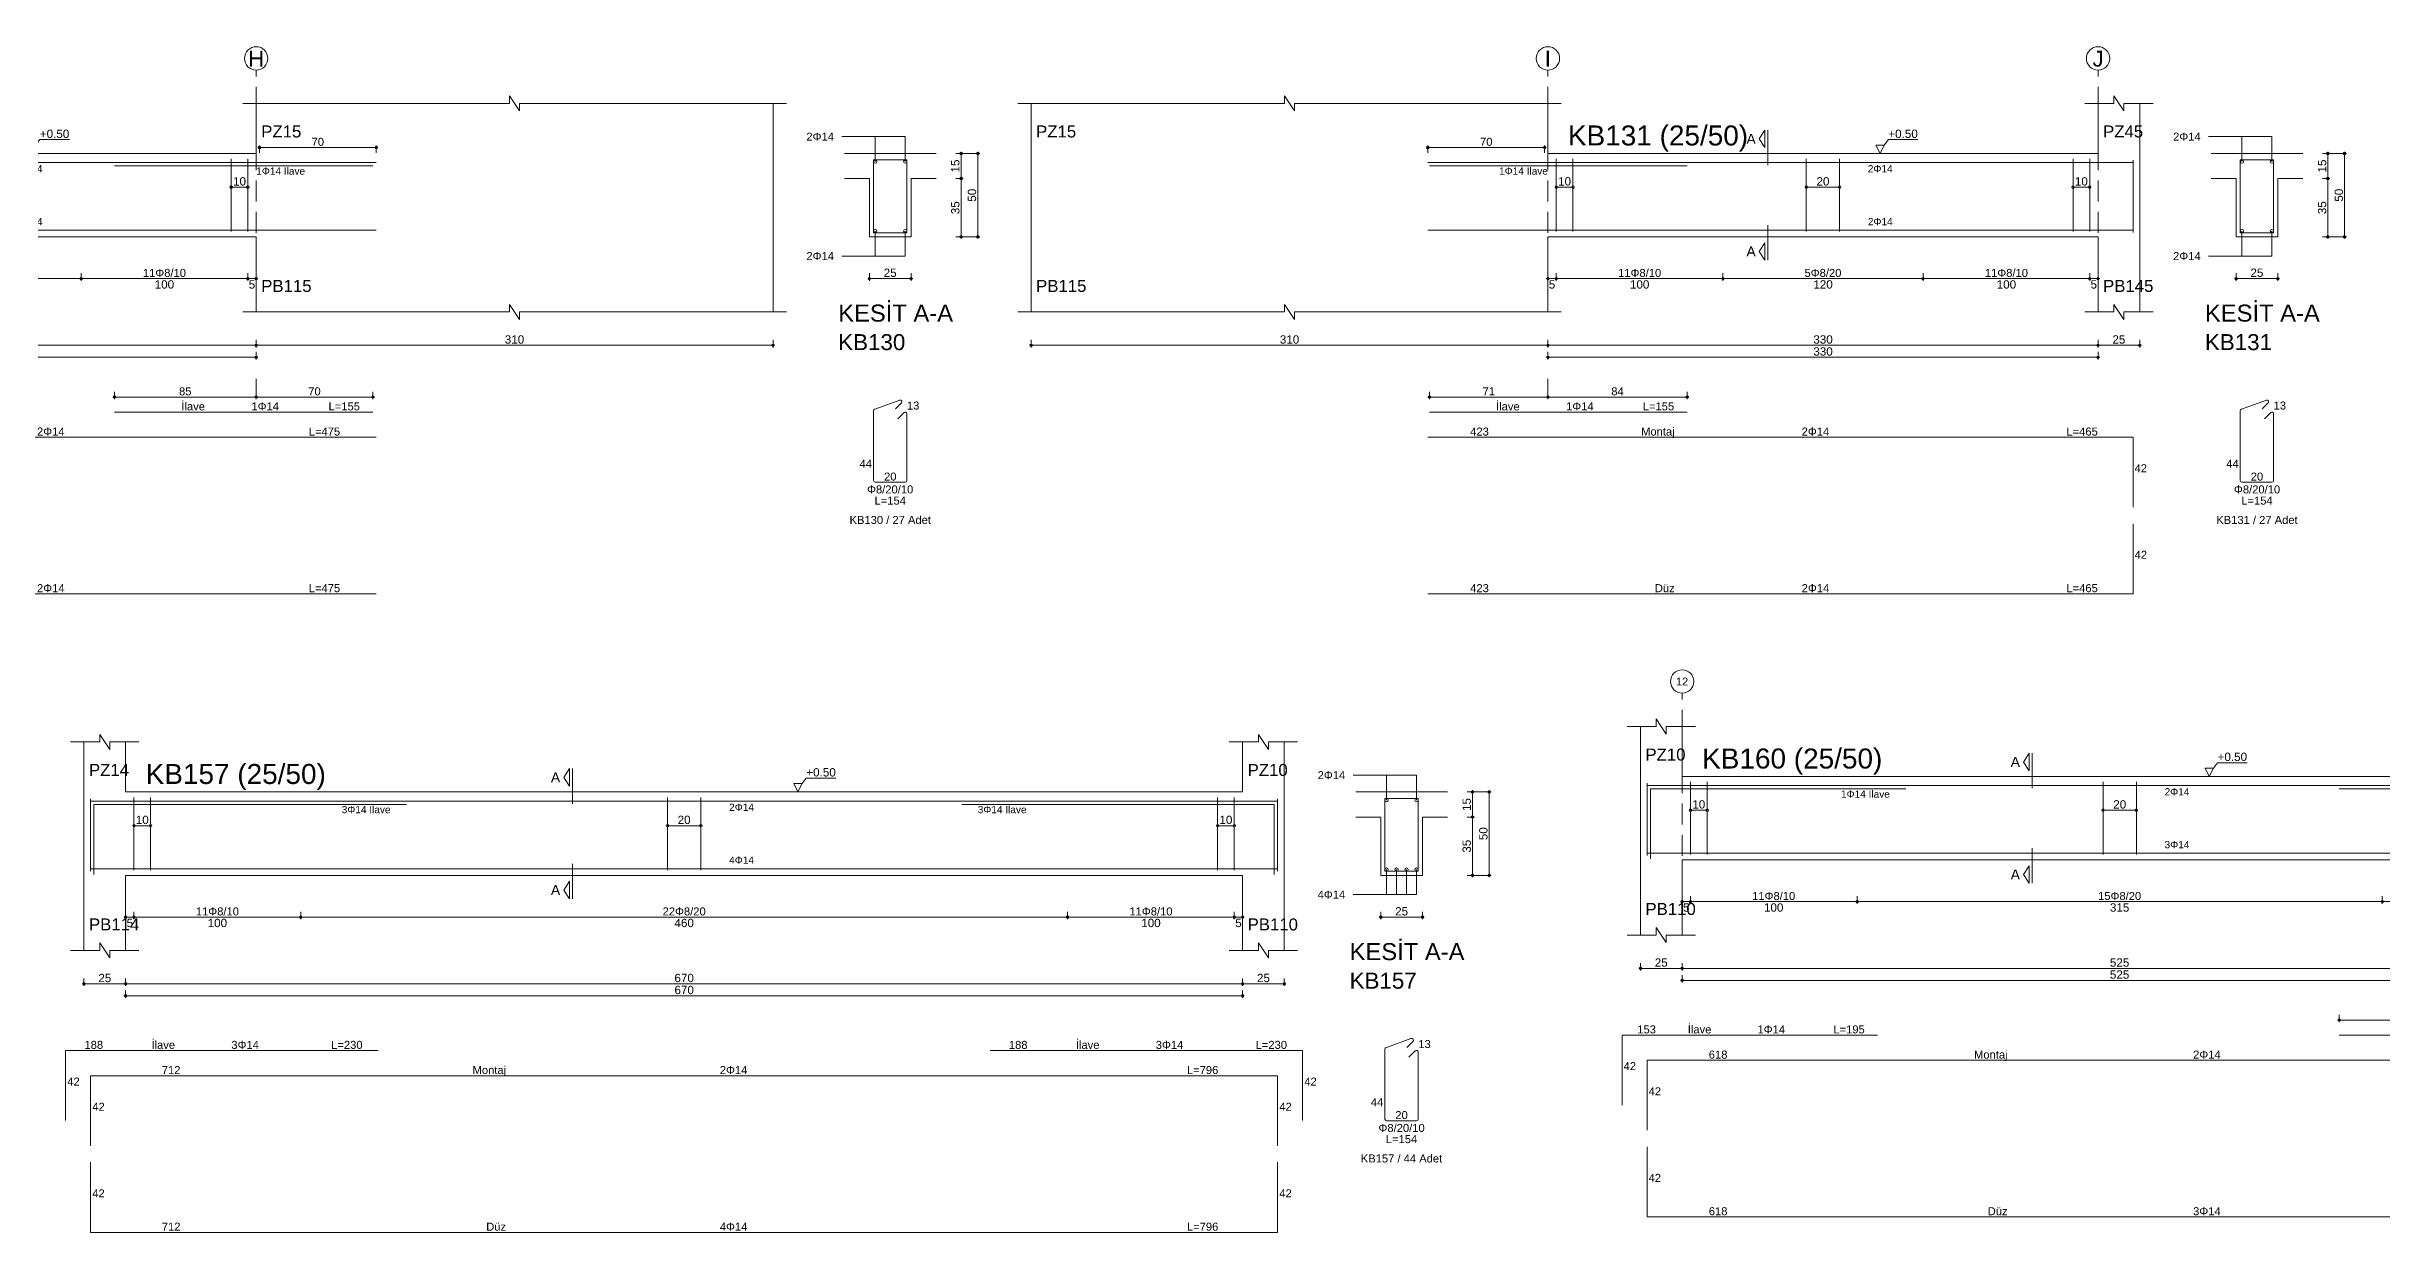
# Model space of a CAD drawing. Header units: millimetres. Extents: x 23801 to 80069, y 9628 to 14137.
# Drawn here: x 25320 to 27420, y 11764 to 12830 of the extents above; entities that cross this region are included whole.
import ezdxf

# ---------------------------------------------------------------- set-up
doc = ezdxf.new("R2010")
doc.units = ezdxf.units.MM
doc.linetypes.add('DASHDOT2', pattern=[12.7, 6.35, -3.175, 0, -3.175])
doc.linetypes.add('DASHED4', pattern=[18.75, 12.5, -6.25])
doc.layers.add('aks', color=251, linetype='DASHDOT2', lineweight=35)
for name, color, linetype in [('Donatı Topl. Uzun. Yazısı', 7, 'Continuous'), ('Donatı Uz. Yazısı', 7, 'Continuous'), ('Donatı Yazısı', 7, 'Continuous'), ('Donatı Çizgisi', 7, 'Continuous'), ('Kiriş', 7, 'Continuous'), ('Standart', 7, 'Continuous'), ('Ölçülendirme', 7, 'Continuous')]:
    doc.layers.add(name, color=color, linetype=linetype)
doc.styles.add('arial_1_18', font='arial.ttf', dxfattribs={"height": 0.2})

# ---------------------------------------------------------------- blocks, each defined once
blk = doc.blocks.new('IDE143Entity7357')
at = {"layer": 'aks', "color": 30, "linetype": 'DASHED4', "lineweight": 5}
for points in [[(9733.9, 2016.8), (9733.9, 2151.8)], [(10073.9, 2016.8), (10073.9, 2151.8)], [(10073.9, 1955.8), (10073.9, 1966.8)]]:
    blk.add_lwpolyline(points, dxfattribs=at)
at = {"layer": 'aks', "color": 1, "linetype": 'Continuous', "lineweight": 5}
for centre in [(9733.9, 2158.8), (10073.9, 2158.8)]:
    blk.add_circle(centre, 7, dxfattribs=at)
at = {"layer": 'Donatı Çizgisi', "color": 5, "linetype": 'Continuous', "lineweight": 5}
for points in [[(9712.9, 2054.4), (9712.9, 2097.8)], [(9712.9, 2096.4), (10145.9, 2096.4)], [(9738.9, 2055), (9738.9, 2098.6)], [(9748.9, 2055), (9748.9, 2098.6)], [(9893.9, 2055), (9893.9, 2098.6)], [(9913.9, 2055), (9913.9, 2098.6)], [(9988.9, 2094.4), (10143.9, 2094.4)], [(10058.9, 2055), (10058.9, 2098.6)], [(10068.9, 2055), (10068.9, 2098.6)], [(10444.2, 2054.3), (10444.2, 2097.9)], [(10444.2, 2097.9), (10464.2, 2097.9)], [(10464.2, 2054.3), (10464.2, 2097.9)], [(9712.9, 2055.8), (10145.9, 2055.8)], [(10444.2, 2054.3), (10464.2, 2054.3)], [(9988.9, 1946.8), (10143.9, 1946.8)], [(10444.2, 1905.7), (10444.2, 1947.6)], [(10444.9, 1948.5), (10459.9, 1954)], [(10457.3, 1948.7), (10461, 1952.3)], [(10458.7, 1942.8), (10462.5, 1946.6)], [(10464.2, 1905.7), (10464.2, 1945.8)], [(9712.9, 1889.7), (9712.9, 1931.7)], [(9712.9, 1931.7), (10145.9, 1931.7)], [(10445.2, 1904.7), (10463.2, 1904.7)], [(9712.9, 1837.8), (9712.9, 1879.8)], [(9712.9, 1837.8), (10145.9, 1837.8)]]:
    blk.add_lwpolyline(points, dxfattribs=at)
for centre in [(10445.2, 2096.9), (10463.2, 2096.9), (10445.2, 2055.3), (10463.2, 2055.3)]:
    blk.add_circle(centre, 1, dxfattribs=at)
for centre, start, end in [((10445.2, 1947.6), 110, 180), ((10460.2, 1953), 315, 110), ((10463.2, 1945.8), 0, 135), ((10445.2, 1905.7), 180, 270), ((10463.2, 1905.7), 270, 0)]:
    blk.add_arc(centre, 1.02, start, end, dxfattribs=at)
at = {"layer": 'Kiriş', "color": 1, "linetype": 'Continuous', "lineweight": 5}
for points in [[(9700.9, 2131.8), (9718.4, 2131.8)], [(9708.9, 2006.8), (9708.9, 2131.8)], [(9718.4, 2131.8), (9718.4, 2136.3)], [(9724.4, 2127.3), (9718.4, 2136.3)], [(9724.4, 2127.3), (9724.4, 2131.8)], [(9724.4, 2131.8), (9741.9, 2131.8)], [(9733.9, 2101.8), (9733.9, 2131.8)], [(10065.9, 2131.8), (10225.9, 2131.8)], [(10073.9, 2101.8), (10073.9, 2131.8)], [(10225.9, 2131.8), (10225.9, 2136.3)], [(10231.9, 2127.3), (10225.9, 2136.3)], [(10231.9, 2131.8), (10391.9, 2131.8)], [(10231.9, 2127.3), (10231.9, 2131.8)], [(10383.9, 2006.8), (10383.9, 2131.8)], [(9733.9, 2101.8), (10073.9, 2101.8)], [(10426.7, 2101.8), (10481.7, 2101.8)], [(10426.7, 2086.8), (10441.7, 2086.8)], [(10441.7, 2051.8), (10441.7, 2086.8)], [(10466.7, 2086.8), (10481.7, 2086.8)], [(10466.7, 2051.8), (10466.7, 2086.8)], [(9733.9, 2051.8), (10073.9, 2051.8)], [(9733.9, 2006.8), (9733.9, 2051.8)], [(10073.9, 2006.8), (10073.9, 2051.8)], [(10441.7, 2051.8), (10466.7, 2051.8)], [(9700.9, 2006.8), (9718.4, 2006.8)], [(9724.4, 2002.3), (9718.4, 2011.3)], [(9718.4, 2006.8), (9718.4, 2011.3)], [(9724.4, 2006.8), (9741.9, 2006.8)], [(9724.4, 2002.3), (9724.4, 2006.8)], [(10065.9, 2006.8), (10225.9, 2006.8)], [(10231.9, 2002.3), (10225.9, 2011.3)], [(10225.9, 2006.8), (10225.9, 2011.3)], [(10231.9, 2006.8), (10391.9, 2006.8)], [(10231.9, 2002.3), (10231.9, 2006.8)]]:
    blk.add_lwpolyline(points, dxfattribs=at)
at = {"layer": 'Ölçülendirme', "color": 1, "linetype": 'Continuous', "lineweight": 5}
for points in [[(9864.6, 2110.5), (9868.1, 2115.8)], [(9868.1, 2105.3), (9868.1, 2115.8)], [(9869.9, 2094.8), (9869.9, 2115.8)], [(9868.1, 2105.3), (9864.6, 2110.5)], [(9939.1, 2101.8), (9936.6, 2106.8)], [(9936.6, 2106.8), (9941.6, 2106.8)], [(9941.6, 2106.8), (9939.1, 2101.8)], [(9939.1, 2101.8), (9939.1, 2101.8)], [(9941.6, 2106.8), (9944.1, 2110.1)], [(9944.1, 2110.1), (9961.8, 2110.1)], [(10074.9, 2105.4), (10146.9, 2105.4)], [(10075.9, 2102.1), (10075.9, 2106.6)], [(10145.9, 2102.1), (10145.9, 2106.6)], [(10425.2, 2111.9), (10463.2, 2111.9)], [(10445.2, 2096.9), (10445.2, 2111.9)], [(10463.2, 2096.9), (10463.2, 2111.9)], [(10493.5, 2101.8), (10508, 2101.8)], [(10496.7, 2050.8), (10496.7, 2102.8)], [(10506.7, 2050.8), (10506.7, 2102.8)], [(10493.5, 2086.8), (10498, 2086.8)], [(9738.9, 2081.6), (9748.9, 2081.6)], [(9893.9, 2081.6), (9913.9, 2081.6)], [(10058.9, 2081.6), (10068.9, 2081.6)], [(9869.9, 2037.8), (9869.9, 2058.8)], [(9864.6, 2043), (9868.1, 2048.3)], [(9868.1, 2037.8), (9868.1, 2048.3)], [(10445.2, 2040.3), (10445.2, 2055.3)], [(10463.2, 2040.3), (10463.2, 2055.3)], [(10493.5, 2051.8), (10508, 2051.8)], [(9868.1, 2037.8), (9864.6, 2043)], [(10425.2, 2040.3), (10463.2, 2040.3)], [(9732.9, 2026.8), (10074.9, 2026.8)], [(9733.9, 2025.5), (9733.9, 2030)], [(9738.9, 2025.5), (9738.9, 2030)], [(9838.9, 2025.5), (9838.9, 2030)], [(9968.9, 2025.5), (9968.9, 2030)], [(10068.9, 2025.5), (10068.9, 2030)], [(10073.9, 2025.5), (10073.9, 2030)], [(10440.7, 2026.8), (10467.7, 2026.8)], [(10441.7, 2025.5), (10441.7, 2030)], [(10466.7, 2025.5), (10466.7, 2030)], [(9708.9, 1985.5), (9708.9, 1990)], [(9733.9, 1985.5), (9733.9, 1990)], [(10073.9, 1985.5), (10073.9, 1990)], [(10383.9, 1985.5), (10383.9, 1990)], [(9707.9, 1986.8), (10384.9, 1986.8)], [(9732.9, 1979.6), (10074.9, 1979.6)], [(9733.9, 1978.3), (9733.9, 1982.8)], [(10073.9, 1978.3), (10073.9, 1982.8)], [(9987.9, 1955.8), (10074.9, 1955.8)], [(9988.9, 1954.5), (9988.9, 1959)], [(10072.9, 1955.8), (10144.9, 1955.8)], [(10073.9, 1954.5), (10073.9, 1959)], [(10073.9, 1954.5), (10073.9, 1959)], [(10143.9, 1954.5), (10143.9, 1959)]]:
    blk.add_lwpolyline(points, dxfattribs=at)
for centre in [(10075.9, 2105.4), (10145.9, 2105.4), (10496.7, 2101.8), (10506.7, 2101.8), (10496.7, 2086.8), (9738.9, 2081.6), (9748.9, 2081.6), (9893.9, 2081.6), (9913.9, 2081.6), (10058.9, 2081.6), (10068.9, 2081.6), (10496.7, 2051.8), (10506.7, 2051.8), (9733.9, 2026.8), (9738.9, 2026.8), (9738.9, 2026.8), (9838.9, 2026.8), (9838.9, 2026.8), (9968.9, 2026.8), (9968.9, 2026.8), (10068.9, 2026.8), (10068.9, 2026.8), (10073.9, 2026.8), (10441.7, 2026.8), (10466.7, 2026.8), (9708.9, 1986.8), (9733.9, 1986.8), (9733.9, 1986.8), (9733.9, 1979.6), (10073.9, 1986.8), (10073.9, 1986.8), (10073.9, 1979.6), (10383.9, 1986.8), (9988.9, 1955.8), (10073.9, 1955.8), (10073.9, 1955.8), (10143.9, 1955.8)]:
    blk.add_circle(centre, 0.75, dxfattribs=at)
at = {"layer": 'aks', "color": 1, "linetype": 'Continuous', "lineweight": 5, "style": 'arial_1_18'}
for s, p in [('G', (9728.7, 2153.9)), ('H', (10069.1, 2153.9))]:
    blk.add_text(s, height=9.45, dxfattribs=at).set_placement(p)
at = {"layer": 'Donatı Topl. Uzun. Yazısı', "color": 1, "linetype": 'Continuous', "lineweight": 5, "style": 'arial_1_18'}
for s, p in [('L=155', (10117.3, 1947.8)), ('L=475', (10105.4, 1932.7)), ('L=154', (10444.8, 1891.3)), ('L=475', (10105.4, 1838.8))]:
    blk.add_text(s, height=4.8, dxfattribs=at).set_placement(p)
at = {"layer": 'Donatı Uz. Yazısı', "color": 1, "linetype": 'Continuous', "lineweight": 5, "style": 'arial_1_18'}
for s, p in [('13', (10464.2, 1948.3)), ('433', (9738.9, 1932.7)), ('42', (9713.8, 1910.7)), ('44', (10435.8, 1913.4)), ('20', (10450.5, 1905.7)), ('42', (9713.8, 1858.8)), ('433', (9738.9, 1838.8))]:
    blk.add_text(s, height=4.8, dxfattribs=at).set_placement(p)
at = {"layer": 'Donatı Yazısı', "color": 5, "linetype": 'Continuous', "lineweight": 5, "style": 'arial_1_18'}
for s, height, p in [('2Φ14', 4.8, (10403.9, 2109.5)), ('1Φ14 İlave', 4.32, (10073.9, 2089.1)), ('2Φ14', 4.8, (10403.9, 2037.9)), ('1Φ14', 4.8, (10071, 1947.8)), ('2Φ14', 4.8, (9942.4, 1932.7)), ('Φ8/20/10', 4.8, (10440.3, 1898)), ('KB130 / 27 Adet', 4.8, (10429.8, 1879.7)), ('2Φ14', 4.8, (9942.4, 1838.8))]:
    blk.add_text(s, height=height, dxfattribs=at).set_placement(p)
for p in [(9930.8, 2090.5), (9930.8, 2058.8)]:
    blk.add_text('2Φ14', height=4.32, rotation=360, dxfattribs=at).set_placement(p)
at = {"layer": 'Donatı Yazısı', "color": 1, "linetype": 'Continuous', "lineweight": 5, "style": 'arial_1_18'}
for s, p in [('İlave', (10029, 1947.8)), ('Montaj', (9844.3, 1932.7)), ('Düz', (9852.5, 1838.8))]:
    blk.add_text(s, height=4.8, dxfattribs=at).set_placement(p)
at = {"layer": 'Kiriş', "color": 1, "linetype": 'Continuous', "lineweight": 5, "style": 'arial_1_18'}
for s, height, p in [('PZ37', 7.2, (9711.9, 2111.4)), ('KB130 (25/50)', 12, (9745.9, 2106.6)), ('PZ15', 7.2, (10076.9, 2111.4)), ('PB137', 7.2, (9711.9, 2018.8)), ('PB115', 7.2, (10076.9, 2018.8)), ('KESİT A-A', 10.2, (10423, 2001)), ('KB130', 9.6, (10423, 1983.9))]:
    blk.add_text(s, height=height, dxfattribs=at).set_placement(p)
at = {"layer": 'Ölçülendirme', "color": 1, "linetype": 'Continuous', "lineweight": 5, "style": 'arial_1_18'}
for s, height, p in [('+0.50', 5, (9944.1, 2111.1)), ('A', 5.95, (9857, 2107.6)), ('70', 4.8, (10107.1, 2106.4)), ('A', 5.95, (9857, 2040.1)), ('25', 5, (10450.3, 2027.8)), ('5', 5, (9734.4, 2020.8)), ('100', 5, (9783, 2020.8)), ('130', 5, (9898, 2020.8)), ('100', 5, (10013, 2020.8)), ('5', 5, (10069.4, 2020.8)), ('25', 5, (9717.5, 1987.8)), ('340', 5, (9898, 1987.8)), ('310', 5, (10223, 1987.8)), ('340', 5, (9898, 1980.6))]:
    blk.add_text(s, height=height, dxfattribs=at).set_placement(p)
for s, rotation, p in [('10', 360, (9740, 2082.6)), ('20', 360, (9900, 2082.6)), ('10', 360, (10060, 2082.6)), ('15', 90, (10495.7, 2090.4)), ('35', 90, (10495.7, 2065.4)), ('50', 90, (10505.7, 2072.9))]:
    blk.add_text(s, height=5, rotation=rotation, dxfattribs=at).set_placement(p)
at = {"layer": 'Ölçülendirme', "color": 5, "linetype": 'Continuous', "lineweight": 5, "style": 'arial_1_18'}
for s, p in [('11Φ8/10', (9775.9, 2027.8)), ('5Φ8/20', (9892.8, 2027.8)), ('11Φ8/10', (10005.9, 2027.8)), ('85', (10027.6, 1956.8)), ('70', (10105.1, 1956.8))]:
    blk.add_text(s, height=4.8, dxfattribs=at).set_placement(p)
blk = doc.blocks.new('IDE143Entity7358')
at = {"layer": 'aks', "color": 30, "linetype": 'DASHED4', "lineweight": 5}
for points in [[(10848.7, 2016.8), (10848.7, 2151.8)], [(11178.7, 2016.8), (11178.7, 2151.8)], [(10848.7, 1955.8), (10848.7, 1966.8)]]:
    blk.add_lwpolyline(points, dxfattribs=at)
at = {"layer": 'aks', "color": 1, "linetype": 'Continuous', "lineweight": 5}
for centre in [(10848.7, 2158.8), (11178.7, 2158.8)]:
    blk.add_circle(centre, 7, dxfattribs=at)
at = {"layer": 'Donatı Çizgisi', "color": 5, "linetype": 'Continuous', "lineweight": 5}
for points in [[(10776.7, 2096.4), (11199.7, 2096.4)], [(10777.7, 2094.4), (10932.2, 2094.4)], [(10853.7, 2055), (10853.7, 2098.6)], [(10863.7, 2055), (10863.7, 2098.6)], [(11003.7, 2055), (11003.7, 2098.6)], [(11023.7, 2055), (11023.7, 2098.6)], [(11163.7, 2055), (11163.7, 2098.6)], [(11173.7, 2055), (11173.7, 2098.6)], [(11199.7, 2054.4), (11199.7, 2097.8)], [(11264, 2054.3), (11264, 2097.9)], [(11264, 2097.9), (11284, 2097.9)], [(11284, 2054.3), (11284, 2097.9)], [(10776.7, 2055.8), (11199.7, 2055.8)], [(11264, 2054.3), (11284, 2054.3)], [(10777.7, 1946.8), (10932.2, 1946.8)], [(11264, 1905.7), (11264, 1947.6)], [(11264.7, 1948.5), (11279.7, 1954)], [(11277.1, 1948.7), (11280.8, 1952.3)], [(11278.5, 1942.8), (11282.3, 1946.6)], [(11284, 1905.7), (11284, 1945.8)], [(10776.7, 1931.7), (11199.7, 1931.7)], [(11199.7, 1889.7), (11199.7, 1931.7)], [(11265, 1904.7), (11283, 1904.7)], [(11199.7, 1837.8), (11199.7, 1879.8)], [(10776.7, 1837.8), (11199.7, 1837.8)]]:
    blk.add_lwpolyline(points, dxfattribs=at)
for centre in [(11265, 2096.9), (11283, 2096.9), (11265, 2055.3), (11283, 2055.3)]:
    blk.add_circle(centre, 1, dxfattribs=at)
for centre, start, end in [((11265, 1947.6), 110, 180), ((11280, 1953), 315, 110), ((11283, 1945.8), 0, 135), ((11265, 1905.7), 180, 270), ((11283, 1905.7), 270, 0)]:
    blk.add_arc(centre, 1.02, start, end, dxfattribs=at)
at = {"layer": 'Kiriş', "color": 1, "linetype": 'Continuous', "lineweight": 5}
for points in [[(10530.7, 2131.8), (10690.7, 2131.8)], [(10538.7, 2006.8), (10538.7, 2131.8)], [(10690.7, 2131.8), (10690.7, 2136.3)], [(10696.7, 2127.3), (10690.7, 2136.3)], [(10696.7, 2127.3), (10696.7, 2131.8)], [(10696.7, 2131.8), (10856.7, 2131.8)], [(10848.7, 2101.8), (10848.7, 2131.8)], [(11170.7, 2131.8), (11188.2, 2131.8)], [(11178.7, 2101.8), (11178.7, 2131.8)], [(11188.2, 2131.8), (11188.2, 2136.3)], [(11194.2, 2127.3), (11188.2, 2136.3)], [(11194.2, 2131.8), (11211.7, 2131.8)], [(11194.2, 2127.3), (11194.2, 2131.8)], [(11203.7, 2006.8), (11203.7, 2131.8)], [(10848.7, 2101.8), (11178.7, 2101.8)], [(11246.5, 2101.8), (11301.5, 2101.8)], [(11246.5, 2086.8), (11261.5, 2086.8)], [(11261.5, 2051.8), (11261.5, 2086.8)], [(11286.5, 2086.8), (11301.5, 2086.8)], [(11286.5, 2051.8), (11286.5, 2086.8)], [(10848.7, 2051.8), (11178.7, 2051.8)], [(10848.7, 2006.8), (10848.7, 2051.8)], [(11178.7, 2006.8), (11178.7, 2051.8)], [(11261.5, 2051.8), (11286.5, 2051.8)], [(10530.7, 2006.8), (10690.7, 2006.8)], [(10696.7, 2002.3), (10690.7, 2011.3)], [(10690.7, 2006.8), (10690.7, 2011.3)], [(10696.7, 2006.8), (10856.7, 2006.8)], [(10696.7, 2002.3), (10696.7, 2006.8)], [(11170.7, 2006.8), (11188.2, 2006.8)], [(11194.2, 2002.3), (11188.2, 2011.3)], [(11188.2, 2006.8), (11188.2, 2011.3)], [(11194.2, 2006.8), (11211.7, 2006.8)], [(11194.2, 2002.3), (11194.2, 2006.8)]]:
    blk.add_lwpolyline(points, dxfattribs=at)
at = {"layer": 'Ölçülendirme', "color": 1, "linetype": 'Continuous', "lineweight": 5}
for points in [[(10975.4, 2110.5), (10978.9, 2115.8)], [(10978.9, 2105.3), (10978.9, 2115.8)], [(10980.7, 2094.8), (10980.7, 2115.8)], [(10775.7, 2105.4), (10847.7, 2105.4)], [(10776.7, 2102.1), (10776.7, 2106.6)], [(10846.7, 2102.1), (10846.7, 2106.6)], [(10978.9, 2105.3), (10975.4, 2110.5)], [(11047.9, 2101.8), (11045.4, 2106.8)], [(11045.4, 2106.8), (11050.4, 2106.8)], [(11050.4, 2106.8), (11047.9, 2101.8)], [(11047.9, 2101.8), (11047.9, 2101.8)], [(11050.4, 2106.8), (11052.9, 2110.1)], [(11052.9, 2110.1), (11070.6, 2110.1)], [(11245, 2111.9), (11283, 2111.9)], [(11265, 2096.9), (11265, 2111.9)], [(11283, 2096.9), (11283, 2111.9)], [(11313.3, 2101.8), (11327.8, 2101.8)], [(11316.5, 2050.8), (11316.5, 2102.8)], [(11326.5, 2050.8), (11326.5, 2102.8)], [(11313.3, 2086.8), (11317.8, 2086.8)], [(10853.7, 2081.6), (10863.7, 2081.6)], [(11003.7, 2081.6), (11023.7, 2081.6)], [(11163.7, 2081.6), (11173.7, 2081.6)], [(10980.7, 2037.8), (10980.7, 2058.8)], [(10975.4, 2043), (10978.9, 2048.3)], [(10978.9, 2037.8), (10978.9, 2048.3)], [(11265, 2040.3), (11265, 2055.3)], [(11283, 2040.3), (11283, 2055.3)], [(11313.3, 2051.8), (11327.8, 2051.8)], [(10978.9, 2037.8), (10975.4, 2043)], [(11245, 2040.3), (11283, 2040.3)], [(10847.7, 2026.8), (11179.7, 2026.8)], [(10848.7, 2025.5), (10848.7, 2030)], [(10853.7, 2025.5), (10853.7, 2030)], [(10953.7, 2025.5), (10953.7, 2030)], [(11073.7, 2025.5), (11073.7, 2030)], [(11173.7, 2025.5), (11173.7, 2030)], [(11178.7, 2025.5), (11178.7, 2030)], [(11260.5, 2026.8), (11287.5, 2026.8)], [(11261.5, 2025.5), (11261.5, 2030)], [(11286.5, 2025.5), (11286.5, 2030)], [(10538.7, 1985.5), (10538.7, 1990)], [(10848.7, 1985.5), (10848.7, 1990)], [(11178.7, 1985.5), (11178.7, 1990)], [(11203.7, 1985.5), (11203.7, 1990)], [(10537.7, 1986.8), (11204.7, 1986.8)], [(10847.7, 1979.6), (11179.7, 1979.6)], [(10848.7, 1978.3), (10848.7, 1982.8)], [(11178.7, 1978.3), (11178.7, 1982.8)], [(10776.7, 1955.8), (10849.7, 1955.8)], [(10777.7, 1954.5), (10777.7, 1959)], [(10847.7, 1955.8), (10933.2, 1955.8)], [(10848.7, 1954.5), (10848.7, 1959)], [(10848.7, 1954.5), (10848.7, 1959)], [(10932.2, 1954.5), (10932.2, 1959)]]:
    blk.add_lwpolyline(points, dxfattribs=at)
for centre in [(10776.7, 2105.4), (10846.7, 2105.4), (11316.5, 2101.8), (11326.5, 2101.8), (11316.5, 2086.8), (10853.7, 2081.6), (10863.7, 2081.6), (11003.7, 2081.6), (11023.7, 2081.6), (11163.7, 2081.6), (11173.7, 2081.6), (11316.5, 2051.8), (11326.5, 2051.8), (10848.7, 2026.8), (10853.7, 2026.8), (10853.7, 2026.8), (10953.7, 2026.8), (10953.7, 2026.8), (11073.7, 2026.8), (11073.7, 2026.8), (11173.7, 2026.8), (11173.7, 2026.8), (11178.7, 2026.8), (11261.5, 2026.8), (11286.5, 2026.8), (10538.7, 1986.8), (10848.7, 1986.8), (10848.7, 1986.8), (10848.7, 1979.6), (11178.7, 1986.8), (11178.7, 1986.8), (11178.7, 1979.6), (11203.7, 1986.8), (10777.7, 1955.8), (10848.7, 1955.8), (10848.7, 1955.8), (10932.2, 1955.8)]:
    blk.add_circle(centre, 0.75, dxfattribs=at)
at = {"layer": 'aks', "color": 1, "linetype": 'Continuous', "lineweight": 5, "style": 'arial_1_18'}
for s, p in [('I', (10846.8, 2153.9)), ('J', (11175.4, 2153.9))]:
    blk.add_text(s, height=9.45, dxfattribs=at).set_placement(p)
at = {"layer": 'Donatı Topl. Uzun. Yazısı', "color": 1, "linetype": 'Continuous', "lineweight": 5, "style": 'arial_1_18'}
for s, p in [('L=155', (10905.6, 1947.8)), ('L=465', (11159.7, 1932.7)), ('L=154', (11264.6, 1891.3)), ('L=465', (11159.7, 1838.8))]:
    blk.add_text(s, height=4.8, dxfattribs=at).set_placement(p)
at = {"layer": 'Donatı Uz. Yazısı', "color": 1, "linetype": 'Continuous', "lineweight": 5, "style": 'arial_1_18'}
for s, p in [('13', (11284, 1948.3)), ('423', (10802.1, 1932.7)), ('42', (11200.6, 1910.7)), ('44', (11255.6, 1913.4)), ('20', (11270.3, 1905.7)), ('42', (11200.6, 1858.8)), ('423', (10802.1, 1838.8))]:
    blk.add_text(s, height=4.8, dxfattribs=at).set_placement(p)
at = {"layer": 'Donatı Yazısı', "color": 5, "linetype": 'Continuous', "lineweight": 5, "style": 'arial_1_18'}
for s, height, p in [('2Φ14', 4.8, (11223.7, 2109.5)), ('1Φ14 İlave', 4.32, (10819.4, 2089.1)), ('2Φ14', 4.8, (11223.7, 2037.9)), ('1Φ14', 4.8, (10859.6, 1947.8)), ('2Φ14', 4.8, (11000.9, 1932.7)), ('Φ8/20/10', 4.8, (11260.2, 1898)), ('KB131 / 27 Adet', 4.8, (11249.6, 1879.7)), ('2Φ14', 4.8, (11000.9, 1838.8))]:
    blk.add_text(s, height=height, dxfattribs=at).set_placement(p)
for p in [(11040.6, 2090.5), (11040.6, 2058.8)]:
    blk.add_text('2Φ14', height=4.32, rotation=360, dxfattribs=at).set_placement(p)
at = {"layer": 'Donatı Yazısı', "color": 1, "linetype": 'Continuous', "lineweight": 5, "style": 'arial_1_18'}
for s, p in [('İlave', (10817.6, 1947.8)), ('Montaj', (10904.6, 1932.7)), ('Düz', (10912.8, 1838.8))]:
    blk.add_text(s, height=4.8, dxfattribs=at).set_placement(p)
at = {"layer": 'Kiriş', "color": 1, "linetype": 'Continuous', "lineweight": 5, "style": 'arial_1_18'}
for s, height, p in [('PZ15', 7.2, (10541.7, 2111.4)), ('KB131 (25/50)', 12, (10860.7, 2106.6)), ('PZ45', 7.2, (11181.7, 2111.4)), ('PB115', 7.2, (10541.7, 2018.8)), ('PB145', 7.2, (11181.7, 2018.8)), ('KESİT A-A', 10.2, (11242.8, 2001)), ('KB131', 9.6, (11242.8, 1983.9))]:
    blk.add_text(s, height=height, dxfattribs=at).set_placement(p)
at = {"layer": 'Ölçülendirme', "color": 1, "linetype": 'Continuous', "lineweight": 5, "style": 'arial_1_18'}
for s, height, p in [('+0.50', 5, (11052.9, 2111.1)), ('70', 4.8, (10808, 2106.4)), ('A', 5.95, (10967.8, 2107.6)), ('A', 5.95, (10967.8, 2040.1)), ('25', 5, (11270.1, 2027.8)), ('5', 5, (10849.2, 2020.8)), ('100', 5, (10897.9, 2020.8)), ('120', 5, (11007.9, 2020.8)), ('100', 5, (11117.9, 2020.8)), ('5', 5, (11174.2, 2020.8)), ('310', 5, (10687.9, 1987.8)), ('330', 5, (11007.9, 1987.8)), ('25', 5, (11187.3, 1987.8)), ('330', 5, (11007.9, 1980.6))]:
    blk.add_text(s, height=height, dxfattribs=at).set_placement(p)
for s, rotation, p in [('10', 360, (10854.8, 2082.6)), ('20', 360, (11009.8, 2082.6)), ('10', 360, (11164.8, 2082.6)), ('15', 90, (11315.6, 2090.4)), ('35', 90, (11315.6, 2065.4)), ('50', 90, (11325.6, 2072.9))]:
    blk.add_text(s, height=5, rotation=rotation, dxfattribs=at).set_placement(p)
at = {"layer": 'Ölçülendirme', "color": 5, "linetype": 'Continuous', "lineweight": 5, "style": 'arial_1_18'}
for s, p in [('11Φ8/10', (10890.8, 2027.8)), ('5Φ8/20', (11002.6, 2027.8)), ('11Φ8/10', (11110.8, 2027.8)), ('71', (10809.5, 1956.8)), ('84', (10886.7, 1956.8))]:
    blk.add_text(s, height=4.8, dxfattribs=at).set_placement(p)
blk = doc.blocks.new('IDE143Entity7362')
at = {"layer": 'Donatı Çizgisi', "color": 5, "linetype": 'Continuous', "lineweight": 5}
for points in [[(14184.9, 2054.4), (14184.9, 2097.8)], [(14184.9, 2096.4), (14896.9, 2096.4)], [(14186.9, 2052.4), (14186.9, 2094.4)], [(14186.9, 2094.4), (14374.4, 2094.4)], [(14210.9, 2055), (14210.9, 2098.6)], [(14220.9, 2055), (14220.9, 2098.6)], [(14530.9, 2055), (14530.9, 2098.6)], [(14550.9, 2055), (14550.9, 2098.6)], [(14707.4, 2094.4), (14894.9, 2094.4)], [(14860.9, 2055), (14860.9, 2098.6)], [(14870.9, 2055), (14870.9, 2098.6)], [(14894.9, 2052.4), (14894.9, 2094.4)], [(14896.9, 2054.4), (14896.9, 2097.8)], [(14961.3, 2054.3), (14961.3, 2097.9)], [(14961.3, 2097.9), (14981.3, 2097.9)], [(14981.3, 2054.3), (14981.3, 2097.9)], [(14184.9, 2055.8), (14896.9, 2055.8)], [(14961.3, 2054.3), (14981.3, 2054.3)], [(14169.9, 1904.8), (14169.9, 1946.8)], [(14169.9, 1946.8), (14357.4, 1946.8)], [(14724.4, 1946.8), (14911.9, 1946.8)], [(14911.9, 1904.8), (14911.9, 1946.8)], [(14961.3, 1905.7), (14961.3, 1947.6)], [(14961.9, 1948.5), (14976.9, 1954)], [(14974.4, 1948.7), (14978, 1952.3)], [(14975.7, 1942.8), (14979.5, 1946.6)], [(14981.3, 1905.7), (14981.3, 1945.8)], [(14184.9, 1889.7), (14184.9, 1931.7)], [(14184.9, 1931.7), (14896.9, 1931.7)], [(14896.9, 1889.7), (14896.9, 1931.7)], [(14962.3, 1904.7), (14980.2, 1904.7)], [(14184.9, 1837.8), (14184.9, 1879.8)], [(14896.9, 1837.8), (14896.9, 1879.8)], [(14184.9, 1837.8), (14896.9, 1837.8)]]:
    blk.add_lwpolyline(points, dxfattribs=at)
for centre in [(14962.3, 2096.9), (14980.3, 2096.9), (14962.3, 2055.3), (14968.3, 2055.3), (14974.3, 2055.3), (14980.3, 2055.3)]:
    blk.add_circle(centre, 1, dxfattribs=at)
for centre, start, end in [((14962.3, 1947.6), 110, 180), ((14977.3, 1953), 315, 110), ((14980.2, 1945.8), 0, 135), ((14962.3, 1905.7), 180, 270), ((14980.2, 1905.7), 270, 0)]:
    blk.add_arc(centre, 1.02, start, end, dxfattribs=at)
at = {"layer": 'Kiriş', "color": 1, "linetype": 'Continuous', "lineweight": 5}
for points in [[(14172.9, 2131.8), (14190.4, 2131.8)], [(14180.9, 2006.8), (14180.9, 2131.8)], [(14190.4, 2131.8), (14190.4, 2136.3)], [(14196.4, 2127.3), (14190.4, 2136.3)], [(14196.4, 2127.3), (14196.4, 2131.8)], [(14196.4, 2131.8), (14213.9, 2131.8)], [(14205.9, 2101.8), (14205.9, 2131.8)], [(14867.9, 2131.8), (14885.4, 2131.8)], [(14875.9, 2101.8), (14875.9, 2131.8)], [(14885.4, 2131.8), (14885.4, 2136.3)], [(14891.4, 2127.3), (14885.4, 2136.3)], [(14891.4, 2131.8), (14908.9, 2131.8)], [(14891.4, 2127.3), (14891.4, 2131.8)], [(14900.9, 2006.8), (14900.9, 2131.8)], [(14205.9, 2101.8), (14875.9, 2101.8)], [(14943.8, 2101.8), (14998.8, 2101.8)], [(14943.8, 2086.8), (14958.8, 2086.8)], [(14958.8, 2051.8), (14958.8, 2086.8)], [(14983.8, 2086.8), (14998.8, 2086.8)], [(14983.8, 2051.8), (14983.8, 2086.8)], [(14205.9, 2051.8), (14875.9, 2051.8)], [(14205.9, 2006.8), (14205.9, 2051.8)], [(14875.9, 2006.8), (14875.9, 2051.8)], [(14958.8, 2051.8), (14983.8, 2051.8)], [(14172.9, 2006.8), (14190.4, 2006.8)], [(14196.4, 2002.3), (14190.4, 2011.3)], [(14190.4, 2006.8), (14190.4, 2011.3)], [(14196.4, 2006.8), (14213.9, 2006.8)], [(14196.4, 2002.3), (14196.4, 2006.8)], [(14867.9, 2006.8), (14885.4, 2006.8)], [(14891.4, 2002.3), (14885.4, 2011.3)], [(14885.4, 2006.8), (14885.4, 2011.3)], [(14891.4, 2006.8), (14908.9, 2006.8)], [(14891.4, 2002.3), (14891.4, 2006.8)]]:
    blk.add_lwpolyline(points, dxfattribs=at)
at = {"layer": 'Ölçülendirme', "color": 1, "linetype": 'Continuous', "lineweight": 5}
for points in [[(14468.7, 2110.5), (14472.2, 2115.8)], [(14472.2, 2105.3), (14472.2, 2115.8)], [(14473.9, 2094.8), (14473.9, 2115.8)], [(14472.2, 2105.3), (14468.7, 2110.5)], [(14609.2, 2101.8), (14606.7, 2106.8)], [(14606.7, 2106.8), (14611.7, 2106.8)], [(14611.7, 2106.8), (14609.2, 2101.8)], [(14609.2, 2101.8), (14609.2, 2101.8)], [(14611.7, 2106.8), (14614.2, 2110.1)], [(14614.2, 2110.1), (14631.9, 2110.1)], [(14942.3, 2111.9), (14980.3, 2111.9)], [(14962.3, 2096.9), (14962.3, 2111.9)], [(14980.3, 2096.9), (14980.3, 2111.9)], [(15010.5, 2101.8), (15025, 2101.8)], [(15013.8, 2050.8), (15013.8, 2102.8)], [(15023.8, 2050.8), (15023.8, 2102.8)], [(15010.5, 2086.8), (15015, 2086.8)], [(14210.9, 2081.6), (14220.9, 2081.6)], [(14530.9, 2081.6), (14550.9, 2081.6)], [(14860.9, 2081.6), (14870.9, 2081.6)], [(14473.9, 2037.8), (14473.9, 2058.8)], [(14468.7, 2043), (14472.2, 2048.3)], [(14472.2, 2037.8), (14472.2, 2048.3)], [(14962.3, 2040.3), (14962.3, 2055.3)], [(14968.3, 2040.3), (14968.3, 2055.3)], [(14974.3, 2040.3), (14974.3, 2055.3)], [(14980.3, 2040.3), (14980.3, 2055.3)], [(15010.5, 2051.8), (15025, 2051.8)], [(14472.2, 2037.8), (14468.7, 2043)], [(14942.3, 2040.3), (14980.3, 2040.3)], [(14204.9, 2026.8), (14876.9, 2026.8)], [(14205.9, 2025.5), (14205.9, 2030)], [(14210.9, 2025.5), (14210.9, 2030)], [(14310.9, 2025.5), (14310.9, 2030)], [(14770.9, 2025.5), (14770.9, 2030)], [(14870.9, 2025.5), (14870.9, 2030)], [(14875.9, 2025.5), (14875.9, 2030)], [(14957.8, 2026.8), (14984.8, 2026.8)], [(14958.8, 2025.5), (14958.8, 2030)], [(14983.8, 2025.5), (14983.8, 2030)], [(14180.9, 1985.5), (14180.9, 1990)], [(14205.9, 1985.5), (14205.9, 1990)], [(14875.9, 1985.5), (14875.9, 1990)], [(14900.9, 1985.5), (14900.9, 1990)], [(14179.9, 1986.8), (14901.9, 1986.8)], [(14204.9, 1979.6), (14876.9, 1979.6)], [(14205.9, 1978.3), (14205.9, 1982.8)], [(14875.9, 1978.3), (14875.9, 1982.8)]]:
    blk.add_lwpolyline(points, dxfattribs=at)
for centre in [(15013.8, 2101.8), (15023.8, 2101.8), (15013.8, 2086.8), (14210.9, 2081.6), (14220.9, 2081.6), (14530.9, 2081.6), (14550.9, 2081.6), (14860.9, 2081.6), (14870.9, 2081.6), (15013.8, 2051.8), (15023.8, 2051.8), (14205.9, 2026.8), (14210.9, 2026.8), (14210.9, 2026.8), (14310.9, 2026.8), (14310.9, 2026.8), (14770.9, 2026.8), (14770.9, 2026.8), (14870.9, 2026.8), (14870.9, 2026.8), (14875.9, 2026.8), (14958.8, 2026.8), (14983.8, 2026.8), (14180.9, 1986.8), (14205.9, 1986.8), (14205.9, 1986.8), (14205.9, 1979.6), (14875.9, 1986.8), (14875.9, 1986.8), (14875.9, 1979.6), (14900.9, 1986.8)]:
    blk.add_circle(centre, 0.75, dxfattribs=at)
at = {"layer": 'Donatı Topl. Uzun. Yazısı', "color": 1, "linetype": 'Continuous', "lineweight": 5, "style": 'arial_1_18'}
for s, p in [('L=230', (14329.2, 1947.8)), ('L=230', (14883.7, 1947.8)), ('L=796', (14842.5, 1932.7)), ('L=154', (14961.8, 1891.3)), ('L=796', (14842.5, 1838.8))]:
    blk.add_text(s, height=4.8, dxfattribs=at).set_placement(p)
at = {"layer": 'Donatı Uz. Yazısı', "color": 1, "linetype": 'Continuous', "lineweight": 5, "style": 'arial_1_18'}
for s, p in [('188', (14181.2, 1947.8)), ('188', (14735.7, 1947.8)), ('13', (14981.3, 1948.3)), ('712', (14227.6, 1932.7)), ('42', (14170.9, 1925.8)), ('42', (14912.9, 1925.8)), ('42', (14185.9, 1910.7)), ('42', (14897.9, 1910.7)), ('44', (14952.8, 1913.4)), ('20', (14967.5, 1905.7)), ('42', (14185.9, 1858.8)), ('42', (14897.9, 1858.8)), ('712', (14227.6, 1838.8))]:
    blk.add_text(s, height=4.8, dxfattribs=at).set_placement(p)
at = {"layer": 'Donatı Yazısı', "color": 5, "linetype": 'Continuous', "lineweight": 5, "style": 'arial_1_18'}
for s, height, p in [('2Φ14', 4.8, (14920.9, 2109.5)), ('3Φ14 İlave', 4.32, (14335.5, 2089.1)), ('3Φ14 İlave', 4.32, (14717, 2089.1)), ('4Φ14', 4.8, (14920.9, 2037.9)), ('3Φ14', 4.8, (14269.3, 1947.8)), ('3Φ14', 4.8, (14823.8, 1947.8)), ('2Φ14', 4.8, (14562.3, 1932.7)), ('Φ8/20/10', 4.8, (14957.4, 1898)), ('KB157 / 44 Adet', 4.8, (14946.8, 1879.7)), ('4Φ14', 4.8, (14562.3, 1838.8))]:
    blk.add_text(s, height=height, dxfattribs=at).set_placement(p)
for s, p in [('2Φ14', (14567.9, 2090.5)), ('4Φ14', (14567.9, 2058.8))]:
    blk.add_text(s, height=4.32, rotation=360, dxfattribs=at).set_placement(p)
at = {"layer": 'Donatı Yazısı', "color": 1, "linetype": 'Continuous', "lineweight": 5, "style": 'arial_1_18'}
for s, p in [('İlave', (14221.4, 1947.8)), ('İlave', (14775.9, 1947.8)), ('Montaj', (14414, 1932.7)), ('Düz', (14422.2, 1838.8))]:
    blk.add_text(s, height=4.8, dxfattribs=at).set_placement(p)
at = {"layer": 'Kiriş', "color": 1, "linetype": 'Continuous', "lineweight": 5, "style": 'arial_1_18'}
for s, height, p in [('PZ14', 7.2, (14183.9, 2111.4)), ('KB157 (25/50)', 12, (14217.9, 2106.6)), ('PZ10', 7.2, (14878.9, 2111.4)), ('PB114', 7.2, (14183.9, 2018.8)), ('PB110', 7.2, (14878.9, 2018.8)), ('KESİT A-A', 10.2, (14940.1, 2001)), ('KB157', 9.6, (14940.1, 1983.9))]:
    blk.add_text(s, height=height, dxfattribs=at).set_placement(p)
at = {"layer": 'Ölçülendirme', "color": 1, "linetype": 'Continuous', "lineweight": 5, "style": 'arial_1_18'}
for s, height, p in [('+0.50', 5, (14614.2, 2111.1)), ('A', 5.95, (14461, 2107.6)), ('A', 5.95, (14461, 2040.1)), ('25', 5, (14967.4, 2027.8)), ('5', 5, (14206.5, 2020.8)), ('100', 5, (14255.1, 2020.8)), ('460', 5, (14535.1, 2020.8)), ('100', 5, (14815.1, 2020.8)), ('5', 5, (14871.5, 2020.8)), ('25', 5, (14189.5, 1987.8)), ('670', 5, (14535.1, 1987.8)), ('25', 5, (14884.5, 1987.8)), ('670', 5, (14535.1, 1980.6))]:
    blk.add_text(s, height=height, dxfattribs=at).set_placement(p)
for s, rotation, p in [('10', 360, (14212, 2082.6)), ('20', 360, (14537, 2082.6)), ('10', 360, (14862, 2082.6)), ('15', 90, (15012.8, 2090.4)), ('35', 90, (15012.8, 2065.4)), ('50', 90, (15022.8, 2072.9))]:
    blk.add_text(s, height=5, rotation=rotation, dxfattribs=at).set_placement(p)
at = {"layer": 'Ölçülendirme', "color": 5, "linetype": 'Continuous', "lineweight": 5, "style": 'arial_1_18'}
for s, p in [('11Φ8/10', (14248, 2027.8)), ('22Φ8/20', (14528, 2027.8)), ('11Φ8/10', (14808, 2027.8))]:
    blk.add_text(s, height=4.8, dxfattribs=at).set_placement(p)
blk = doc.blocks.new('IDE143Entity7364')
at = {"layer": 'aks', "color": 30, "linetype": 'DASHED4', "lineweight": 5}
for points in [[(15938.6, 2016.8), (15938.6, 2151.8)], [(16463.6, 2016.8), (16463.6, 2151.8)], [(16463.6, 1955.8), (16463.6, 1966.8)]]:
    blk.add_lwpolyline(points, dxfattribs=at)
at = {"layer": 'aks', "color": 1, "linetype": 'Continuous', "lineweight": 5}
for centre in [(15938.6, 2158.8), (16463.6, 2158.8)]:
    blk.add_circle(centre, 7, dxfattribs=at)
at = {"layer": 'Donatı Çizgisi', "color": 5, "linetype": 'Continuous', "lineweight": 5}
for points in [[(15917.6, 2054.4), (15917.6, 2097.8)], [(15917.6, 2096.4), (16535.6, 2096.4)], [(15919.6, 2052.4), (15919.6, 2094.4)], [(15919.6, 2094.4), (16072.8, 2094.4)], [(15943.6, 2055), (15943.6, 2098.6)], [(15953.6, 2055), (15953.6, 2098.6)], [(16191.1, 2055), (16191.1, 2098.6)], [(16211.1, 2055), (16211.1, 2098.6)], [(16332.8, 2094.4), (16533.1, 2094.4)], [(16448.6, 2055), (16448.6, 2098.6)], [(16458.6, 2055), (16458.6, 2098.6)], [(16673.9, 2054.3), (16673.9, 2097.9)], [(16673.9, 2097.9), (16693.9, 2097.9)], [(16693.9, 2054.3), (16693.9, 2097.9)], [(15917.6, 2055.8), (16535.6, 2055.8)], [(16673.9, 2054.3), (16693.9, 2054.3)], [(15902.6, 1904.8), (15902.6, 1946.8)], [(15902.6, 1946.8), (16055.8, 1946.8)], [(16332.8, 1946.8), (16533.1, 1946.8)], [(16673.9, 1905.7), (16673.9, 1947.6)], [(16674.6, 1948.5), (16689.6, 1954)], [(16687, 1948.7), (16690.6, 1952.3)], [(16688.4, 1942.8), (16692.1, 1946.6)], [(16693.9, 1905.7), (16693.9, 1945.8)], [(15917.6, 1889.7), (15917.6, 1931.7)], [(15917.6, 1931.7), (16535.6, 1931.7)], [(16674.9, 1904.7), (16692.9, 1904.7)], [(15917.6, 1837.8), (15917.6, 1879.8)], [(15917.6, 1837.8), (16535.6, 1837.8)]]:
    blk.add_lwpolyline(points, dxfattribs=at)
for centre in [(16674.9, 2096.9), (16692.9, 2096.9), (16674.9, 2055.3), (16683.9, 2055.3), (16692.9, 2055.3)]:
    blk.add_circle(centre, 1, dxfattribs=at)
for centre, start, end in [((16674.9, 1947.6), 110, 180), ((16689.9, 1953), 315, 110), ((16692.9, 1945.8), 0, 135), ((16674.9, 1905.7), 180, 270), ((16692.9, 1905.7), 270, 0)]:
    blk.add_arc(centre, 1.02, start, end, dxfattribs=at)
at = {"layer": 'Kiriş', "color": 1, "linetype": 'Continuous', "lineweight": 5}
for points in [[(15905.6, 2131.8), (15923.1, 2131.8)], [(15913.6, 2006.8), (15913.6, 2131.8)], [(15923.1, 2131.8), (15923.1, 2136.3)], [(15929.1, 2127.3), (15923.1, 2136.3)], [(15929.1, 2127.3), (15929.1, 2131.8)], [(15929.1, 2131.8), (15946.6, 2131.8)], [(15938.6, 2101.8), (15938.6, 2131.8)], [(16455.6, 2131.8), (16535.6, 2131.8)], [(16463.6, 2101.8), (16463.6, 2131.8)], [(16535.6, 2131.8), (16535.6, 2136.3)], [(16541.6, 2127.3), (16535.6, 2136.3)], [(16541.6, 2131.8), (16621.6, 2131.8)], [(16541.6, 2127.3), (16541.6, 2131.8)], [(16613.6, 2006.8), (16613.6, 2131.8)], [(15938.6, 2101.8), (16463.6, 2101.8)], [(16656.4, 2101.8), (16711.4, 2101.8)], [(16656.4, 2086.8), (16671.4, 2086.8)], [(16671.4, 2051.8), (16671.4, 2086.8)], [(16696.4, 2086.8), (16711.4, 2086.8)], [(16696.4, 2051.8), (16696.4, 2086.8)], [(15938.6, 2051.8), (16463.6, 2051.8)], [(15938.6, 2006.8), (15938.6, 2051.8)], [(16463.6, 2006.8), (16463.6, 2051.8)], [(16671.4, 2051.8), (16696.4, 2051.8)], [(15905.6, 2006.8), (15923.1, 2006.8)], [(15929.1, 2002.3), (15923.1, 2011.3)], [(15923.1, 2006.8), (15923.1, 2011.3)], [(15929.1, 2006.8), (15946.6, 2006.8)], [(15929.1, 2002.3), (15929.1, 2006.8)], [(16455.6, 2006.8), (16535.6, 2006.8)], [(16541.6, 2002.3), (16535.6, 2011.3)], [(16535.6, 2006.8), (16535.6, 2011.3)], [(16541.6, 2006.8), (16621.6, 2006.8)], [(16541.6, 2002.3), (16541.6, 2006.8)]]:
    blk.add_lwpolyline(points, dxfattribs=at)
at = {"layer": 'Ölçülendirme', "color": 1, "linetype": 'Continuous', "lineweight": 5}
for points in [[(16143.3, 2110.5), (16146.8, 2115.8)], [(16146.8, 2105.3), (16146.8, 2115.8)], [(16148.6, 2094.8), (16148.6, 2115.8)], [(16146.8, 2105.3), (16143.3, 2110.5)], [(16254.8, 2101.8), (16252.3, 2106.8)], [(16252.3, 2106.8), (16257.3, 2106.8)], [(16257.3, 2106.8), (16254.8, 2101.8)], [(16254.8, 2101.8), (16254.8, 2101.8)], [(16257.3, 2106.8), (16259.8, 2110.1)], [(16259.8, 2110.1), (16277.5, 2110.1)], [(16464.6, 2105.4), (16536.6, 2105.4)], [(16465.6, 2102.1), (16465.6, 2106.6)], [(16535.6, 2102.1), (16535.6, 2106.6)], [(16654.9, 2111.9), (16692.9, 2111.9)], [(16674.9, 2096.9), (16674.9, 2111.9)], [(16692.9, 2096.9), (16692.9, 2111.9)], [(16723.1, 2101.8), (16737.6, 2101.8)], [(16726.4, 2050.8), (16726.4, 2102.8)], [(16736.4, 2050.8), (16736.4, 2102.8)], [(16723.1, 2086.8), (16727.6, 2086.8)], [(15943.6, 2081.6), (15953.6, 2081.6)], [(16191.1, 2081.6), (16211.1, 2081.6)], [(16448.6, 2081.6), (16458.6, 2081.6)], [(16148.6, 2037.8), (16148.6, 2058.8)], [(16143.3, 2043), (16146.8, 2048.3)], [(16146.8, 2037.8), (16146.8, 2048.3)], [(16674.9, 2040.3), (16674.9, 2055.3)], [(16683.9, 2040.3), (16683.9, 2055.3)], [(16692.9, 2040.3), (16692.9, 2055.3)], [(16723.1, 2051.8), (16737.6, 2051.8)], [(16146.8, 2037.8), (16143.3, 2043)], [(16654.9, 2040.3), (16692.9, 2040.3)], [(15937.6, 2026.8), (16464.6, 2026.8)], [(15938.6, 2025.5), (15938.6, 2030)], [(15943.6, 2025.5), (15943.6, 2030)], [(16043.6, 2025.5), (16043.6, 2030)], [(16358.6, 2025.5), (16358.6, 2030)], [(16458.6, 2025.5), (16458.6, 2030)], [(16463.6, 2025.5), (16463.6, 2030)], [(16670.4, 2026.8), (16697.4, 2026.8)], [(16671.4, 2025.5), (16671.4, 2030)], [(16696.4, 2025.5), (16696.4, 2030)], [(15913.6, 1985.5), (15913.6, 1990)], [(15938.6, 1985.5), (15938.6, 1990)], [(16463.6, 1985.5), (16463.6, 1990)], [(16613.6, 1985.5), (16613.6, 1990)], [(15912.6, 1986.8), (16614.6, 1986.8)], [(15937.6, 1979.6), (16464.6, 1979.6)], [(15938.6, 1978.3), (15938.6, 1982.8)], [(16463.6, 1978.3), (16463.6, 1982.8)], [(16331.8, 1955.8), (16464.6, 1955.8)], [(16332.8, 1954.5), (16332.8, 1959)], [(16462.6, 1955.8), (16534.1, 1955.8)], [(16463.6, 1954.5), (16463.6, 1959)], [(16463.6, 1954.5), (16463.6, 1959)], [(16533.1, 1954.5), (16533.1, 1959)]]:
    blk.add_lwpolyline(points, dxfattribs=at)
for centre in [(16465.6, 2105.4), (16535.6, 2105.4), (16726.4, 2101.8), (16736.4, 2101.8), (16726.4, 2086.8), (15943.6, 2081.6), (15953.6, 2081.6), (16191.1, 2081.6), (16211.1, 2081.6), (16448.6, 2081.6), (16458.6, 2081.6), (16726.4, 2051.8), (16736.4, 2051.8), (15938.6, 2026.8), (15943.6, 2026.8), (15943.6, 2026.8), (16043.6, 2026.8), (16043.6, 2026.8), (16358.6, 2026.8), (16358.6, 2026.8), (16458.6, 2026.8), (16458.6, 2026.8), (16463.6, 2026.8), (16671.4, 2026.8), (16696.4, 2026.8), (15913.6, 1986.8), (15938.6, 1986.8), (15938.6, 1986.8), (15938.6, 1979.6), (16463.6, 1986.8), (16463.6, 1986.8), (16463.6, 1979.6), (16613.6, 1986.8), (16332.8, 1955.8), (16463.6, 1955.8), (16463.6, 1955.8), (16533.1, 1955.8)]:
    blk.add_circle(centre, 0.75, dxfattribs=at)
at = {"layer": 'aks', "color": 1, "linetype": 'Continuous', "lineweight": 5, "style": 'arial_1_18'}
for s, height, p in [('12', 4.73, (15934.9, 2156.4)), ('7', 9.45, (16459.9, 2153.9))]:
    blk.add_text(s, height=height, dxfattribs=at).set_placement(p)
at = {"layer": 'Donatı Topl. Uzun. Yazısı', "color": 1, "linetype": 'Continuous', "lineweight": 5, "style": 'arial_1_18'}
for s, p in [('L=195', (16029.3, 1947.8)), ('L=200', (16504.2, 1947.8)), ('L=660', (16485.8, 1932.7)), ('L=154', (16674.5, 1891.3)), ('L=660', (16485.8, 1838.8))]:
    blk.add_text(s, height=4.8, dxfattribs=at).set_placement(p)
at = {"layer": 'Donatı Uz. Yazısı', "color": 1, "linetype": 'Continuous', "lineweight": 5, "style": 'arial_1_18'}
for s, p in [('153', (15911.7, 1947.8)), ('13', (16693.9, 1948.3)), ('618', (15954.6, 1932.7)), ('42', (15903.5, 1925.8)), ('42', (15918.5, 1910.7)), ('44', (16665.5, 1913.4)), ('20', (16680.2, 1905.7)), ('42', (15918.5, 1858.8)), ('618', (15954.6, 1838.8))]:
    blk.add_text(s, height=4.8, dxfattribs=at).set_placement(p)
at = {"layer": 'Donatı Yazısı', "color": 5, "linetype": 'Continuous', "lineweight": 5, "style": 'arial_1_18'}
for s, height, p in [('2Φ14', 4.8, (16633.6, 2109.5)), ('1Φ14 İlave', 4.32, (16033.9, 2089.1)), ('2Φ14 İlave', 4.32, (16463.6, 2089.1)), ('3Φ14', 4.8, (16633.6, 2037.9)), ('1Φ14', 4.8, (15983.8, 1947.8)), ('2Φ14', 4.8, (16438.9, 1947.8)), ('2Φ14', 4.8, (16245.1, 1932.7)), ('Φ8/20/10', 4.8, (16670, 1898)), ('KB160 / 37 Adet', 4.8, (16659.5, 1879.7)), ('3Φ14', 4.8, (16245.1, 1838.8))]:
    blk.add_text(s, height=height, dxfattribs=at).set_placement(p)
for s, p in [('2Φ14', (16228, 2090.5)), ('3Φ14', (16228, 2058.8))]:
    blk.add_text(s, height=4.32, rotation=360, dxfattribs=at).set_placement(p)
at = {"layer": 'Donatı Yazısı', "color": 1, "linetype": 'Continuous', "lineweight": 5, "style": 'arial_1_18'}
for s, p in [('İlave', (15942, 1947.8)), ('İlave', (16388.7, 1947.8)), ('Montaj', (16113.7, 1932.7)), ('Düz', (16121.9, 1838.8))]:
    blk.add_text(s, height=4.8, dxfattribs=at).set_placement(p)
at = {"layer": 'Kiriş', "color": 1, "linetype": 'Continuous', "lineweight": 5, "style": 'arial_1_18'}
for s, height, p in [('PZ10', 7.2, (15916.6, 2111.4)), ('KB160 (25/50)', 12, (15950.6, 2106.6)), ('PZ35', 7.2, (16466.6, 2111.4)), ('PB110', 7.2, (15916.6, 2018.8)), ('PB135', 7.2, (16466.6, 2018.8)), ('KESİT A-A', 10.2, (16652.7, 2001)), ('KB160', 9.6, (16652.7, 1983.9))]:
    blk.add_text(s, height=height, dxfattribs=at).set_placement(p)
at = {"layer": 'Ölçülendirme', "color": 1, "linetype": 'Continuous', "lineweight": 5, "style": 'arial_1_18'}
for s, height, p in [('+0.50', 5, (16259.8, 2111.1)), ('A', 5.95, (16135.7, 2107.6)), ('70', 4.8, (16496.8, 2106.4)), ('A', 5.95, (16135.7, 2040.1)), ('25', 5, (16680, 2027.8)), ('5', 5, (15939.1, 2020.8)), ('100', 5, (15987.7, 2020.8)), ('315', 5, (16195.2, 2020.8)), ('100', 5, (16402.7, 2020.8)), ('5', 5, (16459.1, 2020.8)), ('25', 5, (15922.2, 1987.8)), ('525', 5, (16195.2, 1987.8)), ('150', 5, (16532.7, 1987.8)), ('525', 5, (16195.2, 1980.6))]:
    blk.add_text(s, height=height, dxfattribs=at).set_placement(p)
for s, rotation, p in [('10', 360, (15944.7, 2082.6)), ('20', 360, (16197.2, 2082.6)), ('10', 360, (16449.7, 2082.6)), ('15', 90, (16725.4, 2090.4)), ('35', 90, (16725.4, 2065.4)), ('50', 90, (16735.4, 2072.9))]:
    blk.add_text(s, height=5, rotation=rotation, dxfattribs=at).set_placement(p)
at = {"layer": 'Ölçülendirme', "color": 5, "linetype": 'Continuous', "lineweight": 5, "style": 'arial_1_18'}
for s, p in [('11Φ8/10', (15980.6, 2027.8)), ('15Φ8/20', (16188.1, 2027.8)), ('11Φ8/10', (16395.6, 2027.8)), ('131', (16392.6, 1956.8)), ('69', (16494.6, 1956.8))]:
    blk.add_text(s, height=4.8, dxfattribs=at).set_placement(p)

msp = doc.modelspace()

# ---------------------------------------------------------------- block references
at = {"layer": 'Standart', "xscale": 1.5, "yscale": 1.5, "zscale": 1.5}
for name, p in [('IDE143Entity7357', (10397.2, 9581.7)), ('IDE143Entity7358', (10397.2, 9581.7)), ('IDE143Entity7364', (2883.1, 9021.4)), ('IDE143Entity7362', (4081.7, 9007.5))]:
    msp.add_blockref(name, p, dxfattribs=at)

doc.saveas('drawing.dxf')
